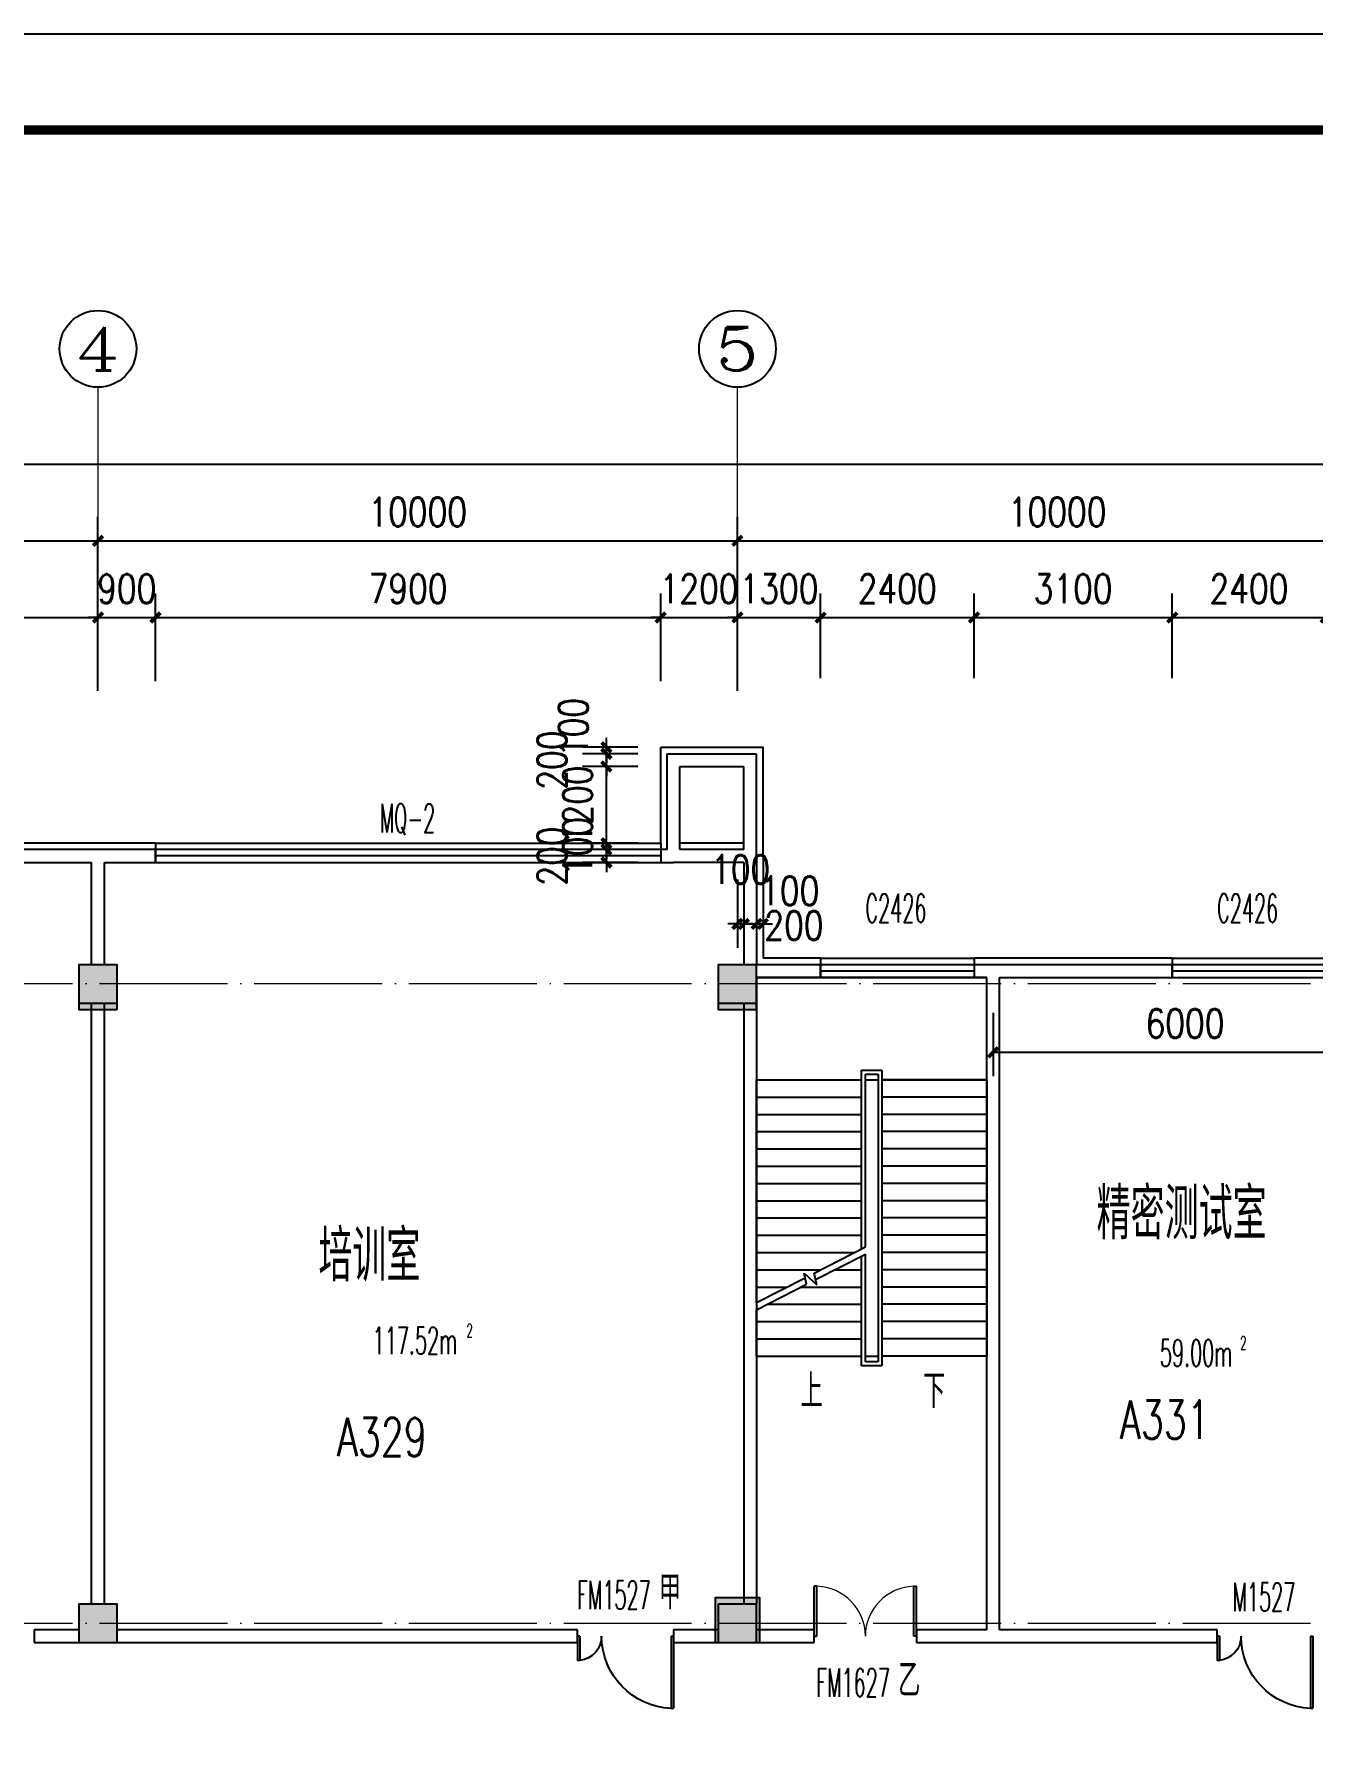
# Model space of a CAD drawing. Extents: x 1417642 to 3570900, y 124798 to 1191112.
# Drawn here: x 1456410 to 1476410, y 479620 to 506248 of the extents above; entities that cross this region are included whole.
import ezdxf
from ezdxf.enums import TextEntityAlignment as Align

# ---------------------------------------------------------------- set-up
doc = ezdxf.new("R2010")
doc.units = 0
doc.header["$LTSCALE"] = 1000
doc.header["$MEASUREMENT"] = 0
doc.linetypes.add('DOTE', pattern=[2.42, 2, -0.2, 0.02, -0.2])
doc.layers.get('0').update_dxf_attribs({"linetype": 'CONTINUOUS'})
doc.layers.get('Defpoints').update_dxf_attribs({"linetype": 'CONTINUOUS'})
for name, color, linetype in [('AXIS', 3, 'CONTINUOUS'), ('AXIS_TEXT', 7, 'CONTINUOUS'), ('colu', 2, 'CONTINUOUS'), ('COLUMN', 9, 'CONTINUOUS'), ('DIM_SYMB', 3, 'CONTINUOUS'), ('DOTE', 1, 'DOTE'), ('PUB_DIM', 3, 'CONTINUOUS'), ('PUB_HATCH', 8, 'CONTINUOUS'), ('PUB_TEXT', 40, 'CONTINUOUS'), ('PUB_TITLE', 4, 'CONTINUOUS'), ('SPACE', 7, 'CONTINUOUS'), ('STAIR', 2, 'CONTINUOUS'), ('SURFACE', 6, 'CONTINUOUS'), ('tiaozheng', 20, 'CONTINUOUS'), ('WALL', 4, 'CONTINUOUS'), ('WINDOW', 2, 'CONTINUOUS'), ('WINDOW_TEXT', 7, 'CONTINUOUS'), ('填充', 252, 'CONTINUOUS'), ('柱填充', 8, 'CONTINUOUS')]:
    doc.layers.add(name, color=color, linetype=linetype)
doc.styles.add('_TCH_AXIS', font='COMPLEX', dxfattribs={"bigfont": 'GBCBIG'})
doc.styles.add('_TCH_DIM', font='ROMANS', dxfattribs={"width": 0.7, "bigfont": 'Z'})
doc.styles.add('_TCH_SPACE', font='ROMANS', dxfattribs={"width": 0.7, "height": 5, "bigfont": 'Z'})
doc.styles.add('_TCH_WINDOW', font='ROMANS.shx', dxfattribs={"width": 0.7, "height": 400, "bigfont": 'Z.shx'})
doc.styles.add('DIM_FONT', font='SIMPLEX.shx', dxfattribs={"width": 0.8})
doc.styles.add('Z', font='ROMANS', dxfattribs={"width": 0.7, "bigfont": 'Z'})
doc.dimstyles.new('DIMN150', dxfattribs={"dimscale": 1.5, "dimtxt": 300, "dimasz": 100, "dimexe": 250, "dimexo": 300, "dimgap": 150, "dimtad": 1, "dimdec": 0, "dimzin": 0, "dimdsep": 46, "dimtxsty": 'DIM_FONT', "dimblk": 'ARCHTICK', "dimcen": 0.09, "dimdle": 1.5, "dimclrt": 7, "dimazin": 2, "dimtfac": 1, "dimtdec": 0, "dimtix": 1, "dimtmove": 2, "dimatfit": 3, "dimldrblk": 'ARCHTICK', "dimfxl": 1, "dimtolj": 1, "dimtzin": 0, "dimarcsym": 0})

# ---------------------------------------------------------------- blocks, each defined once
blk = doc.blocks.new('896')
at = {"layer": '柱填充'}
h = blk.add_hatch(color=256, dxfattribs=at)
h.paths.add_polyline_path([(1580873, 568265), (1580873, 568965), (1580273, 568965), (1580273, 568265)])
h.paths.add_polyline_path([(1572873, 568265), (1572873, 568965), (1572273, 568965), (1572273, 568265)])
h.paths.add_polyline_path([(1564873, 568265), (1564873, 568965), (1564273, 568965), (1564273, 568265)])
h.paths.add_polyline_path([(1556873, 568265), (1556873, 568965), (1556273, 568965), (1556273, 568265)])
h.paths.add_polyline_path([(1546873, 568265), (1546873, 568965), (1546273, 568965), (1546273, 568265)])
h.paths.add_polyline_path([(1536873, 568265), (1536873, 568965), (1536273, 568965), (1536273, 568265)])
h.paths.add_polyline_path([(1533273, 568265), (1533273, 568965), (1532673, 568965), (1532673, 568265)])
h.paths.add_polyline_path([(1523273, 568365), (1523273, 568965), (1522673, 568965), (1522673, 568365)])
h.paths.add_polyline_path([(1590123, 558965), (1589423, 558965), (1589423, 558365), (1590123, 558365)])
h.paths.add_polyline_path([(1580923, 558365), (1580923, 559065), (1580223, 559065), (1580223, 558365)])
h.paths.add_polyline_path([(1572923, 558365), (1572923, 559065), (1572223, 559065), (1572223, 558365)])
h.paths.add_polyline_path([(1564923, 558365), (1564923, 559065), (1564223, 559065), (1564223, 558365)])
h.paths.add_polyline_path([(1556923, 558365), (1556923, 559065), (1556223, 559065), (1556223, 558365)])
h.paths.add_polyline_path([(1546923, 558365), (1546923, 559065), (1546223, 559065), (1546223, 558365)])
h.paths.add_polyline_path([(1536873, 558365), (1536873, 558965), (1536273, 558965), (1536273, 558365)])
h.paths.add_polyline_path([(1533273, 558365), (1533273, 558965), (1532673, 558965), (1532673, 558365)])
h.paths.add_polyline_path([(1523372, 558965), (1522672, 558965), (1522672, 558365), (1523372, 558365)])
h.paths.add_polyline_path([(1590123, 554765), (1590123, 555365), (1589523, 555365), (1589523, 554765)])
h.paths.add_polyline_path([(1580873, 554765), (1580873, 555365), (1580273, 555365), (1580273, 554765)])
h.paths.add_polyline_path([(1572873, 554765), (1572873, 555365), (1572273, 555365), (1572273, 554765)])
h.paths.add_polyline_path([(1564873, 554765), (1564873, 555365), (1564273, 555365), (1564273, 554765)])
h.paths.add_polyline_path([(1556873, 554765), (1556873, 555365), (1556273, 555365), (1556273, 554765)])
h.paths.add_polyline_path([(1546873, 554765), (1546873, 555365), (1546273, 555365), (1546273, 554765)])
h.paths.add_polyline_path([(1536873, 554765), (1536873, 555365), (1536273, 555365), (1536273, 554765)])
h.paths.add_polyline_path([(1533273, 554765), (1533273, 555365), (1532673, 555365), (1532673, 554765)])
h.paths.add_polyline_path([(1523372, 555365), (1522672, 555365), (1522672, 554765), (1523372, 554765)])
h.paths.add_polyline_path([(1590123, 546765), (1590123, 547365), (1589523, 547365), (1589523, 546765)])
h.paths.add_polyline_path([(1580873, 546765), (1580873, 547365), (1580273, 547365), (1580273, 546765)])
h.paths.add_polyline_path([(1572873, 546765), (1572873, 547365), (1572273, 547365), (1572273, 546765)])
h.paths.add_polyline_path([(1564873, 546765), (1564873, 547365), (1564273, 547365), (1564273, 546765)])
h.paths.add_polyline_path([(1556873, 546765), (1556873, 547365), (1556273, 547365), (1556273, 546765)])
h.paths.add_polyline_path([(1546873, 546715), (1546873, 547415), (1546173, 547415), (1546173, 546715)])
h.paths.add_polyline_path([(1536973, 546715), (1536973, 547415), (1536273, 547415), (1536273, 546715)])
h.paths.add_polyline_path([(1533273, 546715), (1533273, 547415), (1532573, 547415), (1532573, 546715)])
h.paths.add_polyline_path([(1523372, 547365), (1522672, 547365), (1522672, 546765), (1523372, 546765)])
h.paths.add_polyline_path([(1546873, 539365), (1546173, 539365), (1546173, 538765), (1546873, 538765)])
h.paths.add_polyline_path([(1536973, 538715), (1536973, 539415), (1536273, 539415), (1536273, 538715)])
h.paths.add_polyline_path([(1533273, 538715), (1533273, 539415), (1532573, 539415), (1532573, 538715)])
h.paths.add_polyline_path([(1523372, 539365), (1522672, 539365), (1522672, 538765), (1523372, 538765)])
h.paths.add_polyline_path([(1546873, 531365), (1546173, 531365), (1546173, 530765), (1546873, 530765)])
h.paths.add_polyline_path([(1536973, 530715), (1536973, 531415), (1536273, 531415), (1536273, 530715)])
h.paths.add_polyline_path([(1533273, 530715), (1533273, 531415), (1532573, 531415), (1532573, 530715)])
h.paths.add_polyline_path([(1523372, 531365), (1522672, 531365), (1522672, 530765), (1523372, 530765)])
h.paths.add_polyline_path([(1546873, 523365), (1546173, 523365), (1546173, 522765), (1546873, 522765)])
h.paths.add_polyline_path([(1536973, 522715), (1536973, 523415), (1536273, 523415), (1536273, 522715)])
h.paths.add_polyline_path([(1533273, 522715), (1533273, 523415), (1532573, 523415), (1532573, 522715)])
h.paths.add_polyline_path([(1523372, 523365), (1522672, 523365), (1522672, 522765), (1523372, 522765)])
h.paths.add_polyline_path([(1546873, 515365), (1546173, 515365), (1546173, 514765), (1546873, 514765)])
h.paths.add_polyline_path([(1536973, 514715), (1536973, 515415), (1536273, 515415), (1536273, 514715)])
h.paths.add_polyline_path([(1533273, 514715), (1533273, 515415), (1532573, 515415), (1532573, 514715)])
h.paths.add_polyline_path([(1523372, 515365), (1522672, 515365), (1522672, 514765), (1523372, 514765)])
h.paths.add_polyline_path([(1546873, 507365), (1546173, 507365), (1546173, 506765), (1546873, 506765)])
h.paths.add_polyline_path([(1536973, 506715), (1536973, 507415), (1536273, 507415), (1536273, 506715)])
h.paths.add_polyline_path([(1533273, 506715), (1533273, 507415), (1532573, 507415), (1532573, 506715)])
h.paths.add_polyline_path([(1523372, 507365), (1522672, 507365), (1522672, 506765), (1523372, 506765)])
h.paths.add_polyline_path([(1546873, 499365), (1546173, 499365), (1546173, 498765), (1546873, 498765)])
h.paths.add_polyline_path([(1536973, 498715), (1536973, 499415), (1536273, 499415), (1536273, 498715)])
h.paths.add_polyline_path([(1533273, 498715), (1533273, 499415), (1532573, 499415), (1532573, 498715)])
h.paths.add_polyline_path([(1523372, 499365), (1522672, 499365), (1522672, 498765), (1523372, 498765)])
h.paths.add_polyline_path([(1546873, 490765), (1546873, 491365), (1546273, 491365), (1546273, 490765)])
h.paths.add_polyline_path([(1536873, 490765), (1536873, 491365), (1536273, 491365), (1536273, 490765)])
h.paths.add_polyline_path([(1533273, 490765), (1533273, 491365), (1532673, 491365), (1532673, 490765)])
h.paths.add_polyline_path([(1523273, 490765), (1523273, 491365), (1522673, 491365), (1522673, 490765)])
at = {"layer": 'colu'}
for points in [[(1536873, 568265), (1536873, 568965), (1536273, 568965), (1536273, 568265)], [(1546873, 568265), (1546873, 568965), (1546273, 568965), (1546273, 568265)], [(1536873, 558365), (1536873, 558965), (1536273, 558965), (1536273, 558365)], [(1546923, 558365), (1546923, 559065), (1546223, 559065), (1546223, 558365)]]:
    blk.add_lwpolyline(points, close=True, dxfattribs=at)
blk = doc.blocks.new('_ArchTick')
at = {"color": 0, "linetype": 'ByBlock', "const_width": 0.4}
blk.add_lwpolyline([(-0.5, -0.5), (0.5, 0.5)], dxfattribs=at)
blk = doc.blocks.new('*D1727')
at = {"layer": 'Defpoints', "color": 0}
for p in [(1467410, 493478), (1467510, 493478), (1467510, 492333)]:
    blk.add_point(p, dxfattribs=at)
at = {"layer": 'PUB_DIM', "color": 0, "lineweight": -2}
for p, q in [((1467410, 493028), (1467410, 491958)), ((1467510, 493028), (1467510, 491958)), ((1467410, 492333), (1467260, 492333)), ((1467410, 492333), (1467510, 492333)), ((1467510, 492333), (1467660, 492333))]:
    blk.add_line(p, q, dxfattribs=at)
at = {"layer": 'PUB_DIM', "color": 0, "lineweight": -2, "xscale": 150, "yscale": 150, "zscale": 150}
blk.add_blockref('_ArchTick', (1467410, 492333), dxfattribs=at)
at = {"layer": 'PUB_DIM', "color": 0, "lineweight": -2, "xscale": 150, "yscale": 150, "zscale": 150, "rotation": 180}
blk.add_blockref('_ArchTick', (1467510, 492333), dxfattribs=at)
at = {"layer": 'PUB_DIM', "color": 7, "insert": (1467460, 493184), "char_height": 450, "attachment_point": 5, "style": 'DIM_FONT'}
blk.add_mtext('\\A1;100', dxfattribs=at)
blk = doc.blocks.new('*D1728')
at = {"layer": 'Defpoints', "color": 0}
for p in [(1467510, 493478), (1467710, 493478), (1467710, 492333)]:
    blk.add_point(p, dxfattribs=at)
at = {"layer": 'PUB_DIM', "color": 0, "lineweight": -2}
for p, q in [((1467510, 493028), (1467510, 491958)), ((1467710, 493028), (1467710, 491958)), ((1467510, 492333), (1467360, 492333)), ((1467510, 492333), (1467710, 492333)), ((1467710, 492333), (1467860, 492333))]:
    blk.add_line(p, q, dxfattribs=at)
at = {"layer": 'PUB_DIM', "color": 0, "lineweight": -2, "xscale": 150, "yscale": 150, "zscale": 150}
blk.add_blockref('_ArchTick', (1467510, 492333), dxfattribs=at)
at = {"layer": 'PUB_DIM', "color": 0, "lineweight": -2, "xscale": 150, "yscale": 150, "zscale": 150, "rotation": 180}
blk.add_blockref('_ArchTick', (1467710, 492333), dxfattribs=at)
at = {"layer": 'PUB_DIM', "color": 7, "insert": (1468294, 492309), "char_height": 450, "attachment_point": 5, "style": 'DIM_FONT'}
blk.add_mtext('\\A1;200', dxfattribs=at)
blk = doc.blocks.new('*D1729')
at = {"layer": 'Defpoints', "color": 0}
for p in [(1467710, 493478), (1467810, 493478), (1467810, 492333)]:
    blk.add_point(p, dxfattribs=at)
at = {"layer": 'PUB_DIM', "color": 0, "lineweight": -2}
for p, q in [((1467710, 493028), (1467710, 491958)), ((1467810, 493028), (1467810, 491958)), ((1467710, 492333), (1467560, 492333)), ((1467710, 492333), (1467810, 492333)), ((1467810, 492333), (1467960, 492333))]:
    blk.add_line(p, q, dxfattribs=at)
at = {"layer": 'PUB_DIM', "color": 0, "lineweight": -2, "xscale": 150, "yscale": 150, "zscale": 150}
blk.add_blockref('_ArchTick', (1467710, 492333), dxfattribs=at)
at = {"layer": 'PUB_DIM', "color": 0, "lineweight": -2, "xscale": 150, "yscale": 150, "zscale": 150, "rotation": 180}
blk.add_blockref('_ArchTick', (1467810, 492333), dxfattribs=at)
at = {"layer": 'PUB_DIM', "color": 7, "insert": (1468228, 492850), "char_height": 450, "attachment_point": 5, "style": 'DIM_FONT'}
blk.add_mtext('\\A1;100', dxfattribs=at)
blk = doc.blocks.new('*D1730')
at = {"layer": 'Defpoints', "color": 0}
for p in [(1465361, 493495), (1466305, 493495), (1466305, 493295)]:
    blk.add_point(p, dxfattribs=at)
at = {"layer": 'PUB_DIM', "color": 0, "lineweight": -2}
for p, q in [((1465855, 493495), (1464986, 493495)), ((1465361, 493495), (1465361, 493645)), ((1465361, 493295), (1465361, 493495)), ((1465855, 493295), (1464986, 493295)), ((1465361, 493295), (1465361, 493145))]:
    blk.add_line(p, q, dxfattribs=at)
at = {"layer": 'PUB_DIM', "color": 0, "lineweight": -2, "xscale": 150, "yscale": 150, "zscale": 150}
for p, rotation in [((1465361, 493495), 270), ((1465361, 493295), 90)]:
    blk.add_blockref('_ArchTick', p, dxfattribs=dict(at, rotation=rotation))
at = {"layer": 'PUB_DIM', "color": 7, "insert": (1464510, 493395), "char_height": 450, "attachment_point": 5, "rotation": 90, "style": 'DIM_FONT'}
blk.add_mtext('\\A1;200', dxfattribs=at)
blk = doc.blocks.new('*D1731')
at = {"layer": 'Defpoints', "color": 0}
for p in [(1465361, 493595), (1466305, 493595), (1466305, 493495)]:
    blk.add_point(p, dxfattribs=at)
at = {"layer": 'PUB_DIM', "color": 0, "lineweight": -2}
for p, q in [((1465361, 493595), (1465361, 493745)), ((1465855, 493595), (1464986, 493595)), ((1465855, 493495), (1464986, 493495)), ((1465361, 493495), (1465361, 493595)), ((1465361, 493495), (1465361, 493345))]:
    blk.add_line(p, q, dxfattribs=at)
at = {"layer": 'PUB_DIM', "color": 0, "lineweight": -2, "xscale": 150, "yscale": 150, "zscale": 150}
for p, rotation in [((1465361, 493595), 270), ((1465361, 493495), 90)]:
    blk.add_blockref('_ArchTick', p, dxfattribs=dict(at, rotation=rotation))
at = {"layer": 'PUB_DIM', "color": 7, "insert": (1464911, 493545), "char_height": 450, "attachment_point": 5, "rotation": 90, "style": 'DIM_FONT'}
blk.add_mtext('\\A1;100', dxfattribs=at)
blk = doc.blocks.new('*D1732')
at = {"layer": 'Defpoints', "color": 0}
for p in [(1465361, 494795), (1466305, 494795), (1466305, 493595)]:
    blk.add_point(p, dxfattribs=at)
at = {"layer": 'PUB_DIM', "color": 0, "lineweight": -2}
for p, q in [((1465855, 494795), (1464986, 494795)), ((1465361, 494795), (1465361, 494945)), ((1465361, 493595), (1465361, 494795)), ((1465855, 493595), (1464986, 493595)), ((1465361, 493595), (1465361, 493445))]:
    blk.add_line(p, q, dxfattribs=at)
at = {"layer": 'PUB_DIM', "color": 0, "lineweight": -2, "xscale": 150, "yscale": 150, "zscale": 150}
for p, rotation in [((1465361, 494795), 270), ((1465361, 493595), 90)]:
    blk.add_blockref('_ArchTick', p, dxfattribs=dict(at, rotation=rotation))
at = {"layer": 'PUB_DIM', "color": 7, "insert": (1464911, 494195), "char_height": 450, "attachment_point": 5, "rotation": 90, "style": 'DIM_FONT'}
blk.add_mtext('\\A1;1200', dxfattribs=at)
blk = doc.blocks.new('*D1733')
at = {"layer": 'Defpoints', "color": 0}
for p in [(1465361, 494995), (1466305, 494995), (1466305, 494795)]:
    blk.add_point(p, dxfattribs=at)
at = {"layer": 'PUB_DIM', "color": 0, "lineweight": -2}
for p, q in [((1465361, 494995), (1465361, 495145)), ((1465855, 494995), (1464986, 494995)), ((1465855, 494795), (1464986, 494795)), ((1465361, 494795), (1465361, 494995)), ((1465361, 494795), (1465361, 494645))]:
    blk.add_line(p, q, dxfattribs=at)
at = {"layer": 'PUB_DIM', "color": 0, "lineweight": -2, "xscale": 150, "yscale": 150, "zscale": 150}
for p, rotation in [((1465361, 494995), 270), ((1465361, 494795), 90)]:
    blk.add_blockref('_ArchTick', p, dxfattribs=dict(at, rotation=rotation))
at = {"layer": 'PUB_DIM', "color": 7, "insert": (1464510, 494895), "char_height": 450, "attachment_point": 5, "rotation": 90, "style": 'DIM_FONT'}
blk.add_mtext('\\A1;200', dxfattribs=at)
blk = doc.blocks.new('*D1734')
at = {"layer": 'Defpoints', "color": 0}
for p in [(1465361, 495095), (1466305, 495095), (1466305, 494995)]:
    blk.add_point(p, dxfattribs=at)
at = {"layer": 'PUB_DIM', "color": 0, "lineweight": -2}
for p, q in [((1465855, 495095), (1464986, 495095)), ((1465361, 495095), (1465361, 495245)), ((1465361, 494995), (1465361, 495095)), ((1465855, 494995), (1464986, 494995)), ((1465361, 494995), (1465361, 494845))]:
    blk.add_line(p, q, dxfattribs=at)
at = {"layer": 'PUB_DIM', "color": 0, "lineweight": -2, "xscale": 150, "yscale": 150, "zscale": 150}
for p, rotation in [((1465361, 495095), 270), ((1465361, 494995), 90)]:
    blk.add_blockref('_ArchTick', p, dxfattribs=dict(at, rotation=rotation))
at = {"layer": 'PUB_DIM', "color": 7, "insert": (1464844, 495404), "char_height": 450, "attachment_point": 5, "rotation": 90, "style": 'DIM_FONT'}
blk.add_mtext('\\A1;100', dxfattribs=at)
blk = doc.blocks.new('*D2059')
at = {"layer": 'AXIS', "color": 0, "lineweight": -2}
for p, q in [((1443810, 496961), (1443810, 499900)), ((1588610, 496961), (1588610, 499900)), ((1443808, 499525), (1588613, 499525))]:
    blk.add_line(p, q, dxfattribs=at)
at = {"layer": 'Defpoints', "color": 0}
for p in [(1588610, 499525), (1443810, 496511), (1588610, 496511)]:
    blk.add_point(p, dxfattribs=at)
at = {"layer": 'AXIS', "color": 0, "lineweight": -2, "xscale": 150, "yscale": 150, "zscale": 150, "rotation": 180}
blk.add_blockref('_ArchTick', (1443810, 499525), dxfattribs=at)
at = {"layer": 'AXIS', "color": 0, "lineweight": -2, "xscale": 150, "yscale": 150, "zscale": 150}
blk.add_blockref('_ArchTick', (1588610, 499525), dxfattribs=at)
at = {"layer": 'AXIS', "color": 7, "insert": (1516210, 499975), "char_height": 450, "attachment_point": 5, "style": 'DIM_FONT'}
blk.add_mtext('\\A1;144800', dxfattribs=at)
blk = doc.blocks.new('*D2061')
at = {"layer": 'AXIS', "color": 0, "lineweight": -2}
for p, q in [((1453810, 495977), (1453810, 498700)), ((1457410, 495977), (1457410, 498700)), ((1453808, 498325), (1457413, 498325))]:
    blk.add_line(p, q, dxfattribs=at)
at = {"layer": 'Defpoints', "color": 0}
for p in [(1457410, 498325), (1453810, 495527), (1457410, 495527)]:
    blk.add_point(p, dxfattribs=at)
at = {"layer": 'AXIS', "color": 0, "lineweight": -2, "xscale": 150, "yscale": 150, "zscale": 150, "rotation": 180}
blk.add_blockref('_ArchTick', (1453810, 498325), dxfattribs=at)
at = {"layer": 'AXIS', "color": 0, "lineweight": -2, "xscale": 150, "yscale": 150, "zscale": 150}
blk.add_blockref('_ArchTick', (1457410, 498325), dxfattribs=at)
at = {"layer": 'AXIS', "color": 7, "insert": (1455610, 498775), "char_height": 450, "attachment_point": 5, "style": 'DIM_FONT'}
blk.add_mtext('\\A1;3600', dxfattribs=at)
blk = doc.blocks.new('*D2062')
at = {"layer": 'AXIS', "color": 0, "lineweight": -2}
for p, q in [((1457410, 495977), (1457410, 498700)), ((1467410, 495977), (1467410, 498700)), ((1457408, 498325), (1467413, 498325))]:
    blk.add_line(p, q, dxfattribs=at)
at = {"layer": 'Defpoints', "color": 0}
for p in [(1467410, 498325), (1457410, 495527), (1467410, 495527)]:
    blk.add_point(p, dxfattribs=at)
at = {"layer": 'AXIS', "color": 0, "lineweight": -2, "xscale": 150, "yscale": 150, "zscale": 150, "rotation": 180}
blk.add_blockref('_ArchTick', (1457410, 498325), dxfattribs=at)
at = {"layer": 'AXIS', "color": 0, "lineweight": -2, "xscale": 150, "yscale": 150, "zscale": 150}
blk.add_blockref('_ArchTick', (1467410, 498325), dxfattribs=at)
at = {"layer": 'AXIS', "color": 7, "insert": (1462410, 498775), "char_height": 450, "attachment_point": 5, "style": 'DIM_FONT'}
blk.add_mtext('\\A1;10000', dxfattribs=at)
blk = doc.blocks.new('*D2063')
at = {"layer": 'AXIS', "color": 0, "lineweight": -2}
for p, q in [((1467410, 495977), (1467410, 498700)), ((1477410, 495977), (1477410, 498700)), ((1467408, 498325), (1477413, 498325))]:
    blk.add_line(p, q, dxfattribs=at)
at = {"layer": 'Defpoints', "color": 0}
for p in [(1477410, 498325), (1467410, 495527), (1477410, 495527)]:
    blk.add_point(p, dxfattribs=at)
at = {"layer": 'AXIS', "color": 0, "lineweight": -2, "xscale": 150, "yscale": 150, "zscale": 150, "rotation": 180}
blk.add_blockref('_ArchTick', (1467410, 498325), dxfattribs=at)
at = {"layer": 'AXIS', "color": 0, "lineweight": -2, "xscale": 150, "yscale": 150, "zscale": 150}
blk.add_blockref('_ArchTick', (1477410, 498325), dxfattribs=at)
at = {"layer": 'AXIS', "color": 7, "insert": (1472410, 498775), "char_height": 450, "attachment_point": 5, "style": 'DIM_FONT'}
blk.add_mtext('\\A1;10000', dxfattribs=at)
blk = doc.blocks.new('*D2178')
at = {"layer": 'Defpoints', "color": 0}
for p in [(1468710, 497125), (1467410, 495724), (1468710, 495724)]:
    blk.add_point(p, dxfattribs=at)
at = {"layer": 'PUB_DIM', "color": 0, "lineweight": -2}
for p, q in [((1467410, 496174), (1467410, 497500)), ((1468710, 496174), (1468710, 497500)), ((1467410, 497125), (1467260, 497125)), ((1467410, 497125), (1468710, 497125)), ((1468710, 497125), (1468860, 497125))]:
    blk.add_line(p, q, dxfattribs=at)
at = {"layer": 'PUB_DIM', "color": 0, "lineweight": -2, "xscale": 150, "yscale": 150, "zscale": 150}
blk.add_blockref('_ArchTick', (1467410, 497125), dxfattribs=at)
at = {"layer": 'PUB_DIM', "color": 0, "lineweight": -2, "xscale": 150, "yscale": 150, "zscale": 150, "rotation": 180}
blk.add_blockref('_ArchTick', (1468710, 497125), dxfattribs=at)
at = {"layer": 'PUB_DIM', "color": 7, "insert": (1468060, 497575), "char_height": 450, "attachment_point": 5, "style": 'DIM_FONT'}
blk.add_mtext('\\A1;1300', dxfattribs=at)
blk = doc.blocks.new('*D2179')
at = {"layer": 'Defpoints', "color": 0}
for p in [(1471110, 497125), (1468710, 495724), (1471110, 495724)]:
    blk.add_point(p, dxfattribs=at)
at = {"layer": 'PUB_DIM', "color": 0, "lineweight": -2}
for p, q in [((1468710, 496174), (1468710, 497500)), ((1471110, 496174), (1471110, 497500)), ((1468708, 497125), (1471113, 497125))]:
    blk.add_line(p, q, dxfattribs=at)
at = {"layer": 'PUB_DIM', "color": 0, "lineweight": -2, "xscale": 150, "yscale": 150, "zscale": 150, "rotation": 180}
blk.add_blockref('_ArchTick', (1468710, 497125), dxfattribs=at)
at = {"layer": 'PUB_DIM', "color": 0, "lineweight": -2, "xscale": 150, "yscale": 150, "zscale": 150}
blk.add_blockref('_ArchTick', (1471110, 497125), dxfattribs=at)
at = {"layer": 'PUB_DIM', "color": 7, "insert": (1469910, 497575), "char_height": 450, "attachment_point": 5, "style": 'DIM_FONT'}
blk.add_mtext('\\A1;2400', dxfattribs=at)
blk = doc.blocks.new('*D2180')
at = {"layer": 'Defpoints', "color": 0}
for p in [(1474210, 497125), (1471110, 495724), (1474210, 495724)]:
    blk.add_point(p, dxfattribs=at)
at = {"layer": 'PUB_DIM', "color": 0, "lineweight": -2}
for p, q in [((1471110, 496174), (1471110, 497500)), ((1474210, 496174), (1474210, 497500)), ((1471108, 497125), (1474213, 497125))]:
    blk.add_line(p, q, dxfattribs=at)
at = {"layer": 'PUB_DIM', "color": 0, "lineweight": -2, "xscale": 150, "yscale": 150, "zscale": 150, "rotation": 180}
blk.add_blockref('_ArchTick', (1471110, 497125), dxfattribs=at)
at = {"layer": 'PUB_DIM', "color": 0, "lineweight": -2, "xscale": 150, "yscale": 150, "zscale": 150}
blk.add_blockref('_ArchTick', (1474210, 497125), dxfattribs=at)
at = {"layer": 'PUB_DIM', "color": 7, "insert": (1472660, 497575), "char_height": 450, "attachment_point": 5, "style": 'DIM_FONT'}
blk.add_mtext('\\A1;3100', dxfattribs=at)
blk = doc.blocks.new('*D2181')
at = {"layer": 'Defpoints', "color": 0}
for p in [(1476610, 497125), (1474210, 495724), (1476610, 495724)]:
    blk.add_point(p, dxfattribs=at)
at = {"layer": 'PUB_DIM', "color": 0, "lineweight": -2}
for p, q in [((1474210, 496174), (1474210, 497500)), ((1476610, 496174), (1476610, 497500)), ((1474208, 497125), (1476613, 497125))]:
    blk.add_line(p, q, dxfattribs=at)
at = {"layer": 'PUB_DIM', "color": 0, "lineweight": -2, "xscale": 150, "yscale": 150, "zscale": 150, "rotation": 180}
blk.add_blockref('_ArchTick', (1474210, 497125), dxfattribs=at)
at = {"layer": 'PUB_DIM', "color": 0, "lineweight": -2, "xscale": 150, "yscale": 150, "zscale": 150}
blk.add_blockref('_ArchTick', (1476610, 497125), dxfattribs=at)
at = {"layer": 'PUB_DIM', "color": 7, "insert": (1475410, 497575), "char_height": 450, "attachment_point": 5, "style": 'DIM_FONT'}
blk.add_mtext('\\A1;2400', dxfattribs=at)
blk = doc.blocks.new('*D2248')
at = {"layer": 'Defpoints', "color": 0}
for p in [(1467410, 497125), (1466210, 495679), (1467410, 495679)]:
    blk.add_point(p, dxfattribs=at)
at = {"layer": 'PUB_DIM', "color": 0, "lineweight": -2}
for p, q in [((1466210, 496129), (1466210, 497500)), ((1467410, 496129), (1467410, 497500)), ((1466210, 497125), (1466060, 497125)), ((1466210, 497125), (1467410, 497125)), ((1467410, 497125), (1467560, 497125))]:
    blk.add_line(p, q, dxfattribs=at)
at = {"layer": 'PUB_DIM', "color": 0, "lineweight": -2, "xscale": 150, "yscale": 150, "zscale": 150}
blk.add_blockref('_ArchTick', (1466210, 497125), dxfattribs=at)
at = {"layer": 'PUB_DIM', "color": 0, "lineweight": -2, "xscale": 150, "yscale": 150, "zscale": 150, "rotation": 180}
blk.add_blockref('_ArchTick', (1467410, 497125), dxfattribs=at)
at = {"layer": 'PUB_DIM', "color": 7, "insert": (1466810, 497575), "char_height": 450, "attachment_point": 5, "style": 'DIM_FONT'}
blk.add_mtext('\\A1;1200', dxfattribs=at)
blk = doc.blocks.new('*D2249')
at = {"layer": 'Defpoints', "color": 0}
for p in [(1466210, 497125), (1458310, 495679), (1466210, 495679)]:
    blk.add_point(p, dxfattribs=at)
at = {"layer": 'PUB_DIM', "color": 0, "lineweight": -2}
for p, q in [((1458310, 496129), (1458310, 497500)), ((1466210, 496129), (1466210, 497500)), ((1458308, 497125), (1466213, 497125))]:
    blk.add_line(p, q, dxfattribs=at)
at = {"layer": 'PUB_DIM', "color": 0, "lineweight": -2, "xscale": 150, "yscale": 150, "zscale": 150, "rotation": 180}
blk.add_blockref('_ArchTick', (1458310, 497125), dxfattribs=at)
at = {"layer": 'PUB_DIM', "color": 0, "lineweight": -2, "xscale": 150, "yscale": 150, "zscale": 150}
blk.add_blockref('_ArchTick', (1466210, 497125), dxfattribs=at)
at = {"layer": 'PUB_DIM', "color": 7, "insert": (1462260, 497575), "char_height": 450, "attachment_point": 5, "style": 'DIM_FONT'}
blk.add_mtext('\\A1;7900', dxfattribs=at)
blk = doc.blocks.new('*D2250')
at = {"layer": 'Defpoints', "color": 0}
for p in [(1458310, 497125), (1457410, 495679), (1458310, 495679)]:
    blk.add_point(p, dxfattribs=at)
at = {"layer": 'PUB_DIM', "color": 0, "lineweight": -2}
for p, q in [((1457410, 496129), (1457410, 497500)), ((1458310, 496129), (1458310, 497500)), ((1457410, 497125), (1457260, 497125)), ((1457410, 497125), (1458310, 497125)), ((1458310, 497125), (1458460, 497125))]:
    blk.add_line(p, q, dxfattribs=at)
at = {"layer": 'PUB_DIM', "color": 0, "lineweight": -2, "xscale": 150, "yscale": 150, "zscale": 150}
blk.add_blockref('_ArchTick', (1457410, 497125), dxfattribs=at)
at = {"layer": 'PUB_DIM', "color": 0, "lineweight": -2, "xscale": 150, "yscale": 150, "zscale": 150, "rotation": 180}
blk.add_blockref('_ArchTick', (1458310, 497125), dxfattribs=at)
at = {"layer": 'PUB_DIM', "color": 7, "insert": (1457860, 497575), "char_height": 450, "attachment_point": 5, "style": 'DIM_FONT'}
blk.add_mtext('\\A1;900', dxfattribs=at)
blk = doc.blocks.new('*D2251')
at = {"layer": 'Defpoints', "color": 0}
for p in [(1457410, 497125), (1453810, 495679), (1457410, 495679)]:
    blk.add_point(p, dxfattribs=at)
at = {"layer": 'PUB_DIM', "color": 0, "lineweight": -2}
for p, q in [((1453810, 496129), (1453810, 497500)), ((1457410, 496129), (1457410, 497500)), ((1453808, 497125), (1457413, 497125))]:
    blk.add_line(p, q, dxfattribs=at)
at = {"layer": 'PUB_DIM', "color": 0, "lineweight": -2, "xscale": 150, "yscale": 150, "zscale": 150, "rotation": 180}
blk.add_blockref('_ArchTick', (1453810, 497125), dxfattribs=at)
at = {"layer": 'PUB_DIM', "color": 0, "lineweight": -2, "xscale": 150, "yscale": 150, "zscale": 150}
blk.add_blockref('_ArchTick', (1457410, 497125), dxfattribs=at)
at = {"layer": 'PUB_DIM', "color": 7, "insert": (1455610, 497575), "char_height": 450, "attachment_point": 5, "style": 'DIM_FONT'}
blk.add_mtext('\\A1;3600', dxfattribs=at)
blk = doc.blocks.new('*D2301')
at = {"layer": 'Defpoints', "color": 0}
for p in [(1471410, 491395), (1477410, 491395), (1477410, 490326)]:
    blk.add_point(p, dxfattribs=at)
at = {"layer": 'PUB_DIM', "color": 0, "lineweight": -2}
for p, q in [((1471410, 490945), (1471410, 489951)), ((1477410, 490945), (1477410, 489951)), ((1471408, 490326), (1477413, 490326))]:
    blk.add_line(p, q, dxfattribs=at)
at = {"layer": 'PUB_DIM', "color": 0, "lineweight": -2, "xscale": 150, "yscale": 150, "zscale": 150, "rotation": 180}
blk.add_blockref('_ArchTick', (1471410, 490326), dxfattribs=at)
at = {"layer": 'PUB_DIM', "color": 0, "lineweight": -2, "xscale": 150, "yscale": 150, "zscale": 150}
blk.add_blockref('_ArchTick', (1477410, 490326), dxfattribs=at)
at = {"layer": 'PUB_DIM', "color": 7, "insert": (1474410, 490776), "char_height": 450, "attachment_point": 5, "style": 'DIM_FONT'}
blk.add_mtext('\\A1;6000', dxfattribs=at)
blk = doc.blocks.new('_FZH')
blk.add_lwpolyline([(-0.5, -0.5), (0.5, -0.5), (0.5, 0.5), (-0.5, 0.5)], close=True)
at = {"layer": 'PUB_HATCH'}
blk.add_solid([(-0.5, -0.5), (0.5, -0.5), (-0.5, 0.5), (0.5, 0.5)], dxfattribs=at)
blk = doc.blocks.new('$TCHSYS$WIN2D')
for p, q in [((-0.5, 0.5), (0.5, 0.5)), ((-0.5, 0.5), (-0.5, -0.5)), ((0.5, 0.5), (0.5, -0.5)), ((0.5, 0.1667), (-0.5, 0.1667)), ((0.5, -0.1667), (-0.5, -0.1667)), ((-0.5, -0.5), (0.5, -0.5))]:
    blk.add_line(p, q)
blk = doc.blocks.new('$DorLib2D$00000002')
for p, q in [((-0.5, 0), (-0.5, 0.4875)), ((-0.475, 0.4875), (-0.5, 0.4875)), ((-0.475, 0), (-0.475, 0.4875)), ((0.475, 0), (0.475, 0.4875)), ((0.475, 0.4875), (0.5, 0.4875)), ((0.5, 0), (0.5, 0.4875)), ((-0.5, 0), (-0.475, 0)), ((0.5, 0), (0.475, 0))]:
    blk.add_line(p, q)
at = {"lineweight": 13}
for centre, start, end in [((-0.4875, 0), 0, 88.53072), ((0.4875, 0), 91.46928, 180)]:
    blk.add_arc(centre, 0.4875, start, end, dxfattribs=at)
blk = doc.blocks.new('$DorLib2D$00000225')
at = {"color": 0}
for p, q in [((0.475, -0.001), (0.475, 0.752)), ((0.475, 0.752), (0.5, 0.752)), ((0.5, -0.001), (0.5, 0.752)), ((-0.5, 0), (-0.5, 0.252)), ((-0.475, 0.252), (-0.5, 0.252)), ((-0.475, 0), (-0.475, 0.252)), ((-0.475, 0), (-0.5, 0)), ((0.475, -0.001), (0.5, -0.001))]:
    blk.add_line(p, q, dxfattribs=at)
for centre, radius, start, end in [((0.505, -0.002), 0.755, 92.2493, 179.7238), ((-0.501, 0.003), 0.251, 359.7899, 84.0974)]:
    blk.add_arc(centre, radius, start, end, dxfattribs=at)

msp = doc.modelspace()

# ---------------------------------------------------------------- linework, layer by layer
at = {"layer": 'AXIS', "lineweight": 0}
for p, q in [((1457410.3, 498108.7), (1457410.3, 500725.2)), ((1467410.3, 498108.7), (1467410.3, 500725.2))]:
    msp.add_line(p, q, dxfattribs=at)
at = {"layer": 'AXIS'}
for centre in [(1457410.3, 501325.2), (1467410.3, 501325.2)]:
    msp.add_circle(centre, 600, dxfattribs=at)
at = {"layer": 'DIM_SYMB'}
for points in [[(1470460.3, 485440.5, 0, 0, 0), (1470460.3, 490695.5, 0, 0, 0), (1468560.3, 490695.5, 0, 0, 0), (1468560.3, 487375.5, 120, 0, 0), (1468560.3, 486925.5, 0, 0, 0)], [(1468560.3, 485440.5, 0, 0, 0), (1468560.3, 486205.5, 120, 0, 0), (1468560.3, 486655.5, 0, 0, 0)]]:
    msp.add_lwpolyline(points, format="xyseb", dxfattribs=at)
at = {"layer": 'DOTE', "lineweight": 0}
for points in [[(1597373.8, 491395.5), (1432083.9, 491395.5)], [(1597373.8, 481395.5), (1432083.9, 481395.5)]]:
    msp.add_lwpolyline(points, dxfattribs=at)
at = {"layer": 'PUB_TITLE'}
msp.add_lwpolyline([(1417642.3, 380098.4), (1618342.3, 380098.4), (1618342.3, 506248.4), (1417642.3, 506248.4)], close=True, dxfattribs=at)
at = {"layer": 'PUB_TITLE', "const_width": 150}
msp.add_lwpolyline([(1421392.3, 381598.4), (1616842.3, 381598.4), (1616842.3, 504748.4), (1421392.3, 504748.4)], close=True, dxfattribs=at)
at = {"layer": 'STAIR'}
for p, q in [((1471310.3, 491495.5), (1467710.3, 491495.5)), ((1467710.3, 491495.5), (1467710.3, 489895.5)), ((1471310.3, 489895.5), (1471310.3, 491495.5)), ((1469350.3, 487250.6), (1469350.3, 490045.5)), ((1469350.3, 490045.5), (1469670.3, 490045.5)), ((1469410.3, 487281.3), (1469410.3, 489985.5)), ((1469410.3, 489985.5), (1469610.3, 489985.5)), ((1469610.3, 489985.5), (1469610.3, 485485.5)), ((1469670.3, 490045.5), (1469670.3, 485425.5)), ((1467710.3, 486411.9), (1467710.3, 489895.5)), ((1467710.3, 489895.5), (1469350.3, 489895.5)), ((1467710.3, 489895.5), (1469350.3, 489895.5)), ((1469410.3, 487281.3), (1469410.3, 489895.5)), ((1469410.3, 489895.5), (1469610.3, 489895.5)), ((1469610.3, 489895.5), (1469610.3, 485575.5)), ((1471310.3, 489895.5), (1469670.3, 489895.5)), ((1469670.3, 489895.5), (1471310.3, 489895.5)), ((1471310.3, 489895.5), (1471310.3, 485575.5)), ((1467710.3, 489625.5), (1469350.3, 489625.5)), ((1471310.3, 489625.5), (1469670.3, 489625.5)), ((1467710.3, 489355.5), (1469350.3, 489355.5)), ((1471310.3, 489355.5), (1469670.3, 489355.5)), ((1467710.3, 489085.5), (1469350.3, 489085.5)), ((1471310.3, 489085.5), (1469670.3, 489085.5)), ((1467710.3, 488815.5), (1469350.3, 488815.5)), ((1471310.3, 488815.5), (1469670.3, 488815.5)), ((1467710.3, 488545.5), (1469350.3, 488545.5)), ((1471310.3, 488545.5), (1469670.3, 488545.5)), ((1467710.3, 488275.5), (1469350.3, 488275.5)), ((1471310.3, 488275.5), (1469670.3, 488275.5)), ((1467710.3, 488005.5), (1469350.3, 488005.5)), ((1471310.3, 488005.5), (1469670.3, 488005.5)), ((1467710.3, 487735.5), (1469350.3, 487735.5)), ((1471310.3, 487735.5), (1469670.3, 487735.5)), ((1467710.3, 487465.5), (1469350.3, 487465.5)), ((1471310.3, 487465.5), (1469670.3, 487465.5)), ((1467710.3, 487195.5), (1469242.4, 487195.5)), ((1468611.7, 486872.9), (1469410.3, 487281.3)), ((1468633.3, 486771.7), (1469410.3, 487169)), ((1469350.3, 485425.5), (1469350.3, 487138.3)), ((1469410.3, 485575.5), (1469410.3, 487169)), ((1469410.3, 485485.5), (1469410.3, 487169)), ((1471310.3, 487195.5), (1469670.3, 487195.5)), ((1467710.3, 486925.5), (1468714.4, 486925.5)), ((1467710.3, 486411.9), (1468469.5, 486800.2)), ((1468491.1, 486698.9), (1468453.8, 486873.4)), ((1468453.8, 486873.4), (1468650.8, 486690.3)), ((1468650.8, 486690.3), (1468611.7, 486872.9)), ((1468934.1, 486925.5), (1469350.3, 486925.5)), ((1471310.3, 486925.5), (1469670.3, 486925.5)), ((1467710.3, 486299.6), (1468491.1, 486698.9)), ((1467710.3, 486655.5), (1468186.5, 486655.5)), ((1468406.1, 486655.5), (1469350.3, 486655.5)), ((1471310.3, 486655.5), (1469670.3, 486655.5)), ((1467710.3, 485575.5), (1467710.3, 486299.6)), ((1467878.2, 486385.5), (1469350.3, 486385.5)), ((1471310.3, 486385.5), (1469670.3, 486385.5)), ((1467710.3, 486115.5), (1469350.3, 486115.5)), ((1471310.3, 486115.5), (1469670.3, 486115.5)), ((1467710.3, 485845.5), (1469350.3, 485845.5)), ((1471310.3, 485845.5), (1469670.3, 485845.5)), ((1467710.3, 485575.5), (1469350.3, 485575.5)), ((1469410.3, 485575.5), (1469610.3, 485575.5)), ((1469610.3, 485485.5), (1469410.3, 485485.5)), ((1471310.3, 485575.5), (1469670.3, 485575.5)), ((1469670.3, 485425.5), (1469350.3, 485425.5))]:
    msp.add_line(p, q, dxfattribs=at)
at = {"layer": 'SURFACE'}
for p, q in [((1466210.3, 493595.5), (1466210.3, 495095.5)), ((1466210.3, 495095.5), (1467810.3, 495095.5)), ((1467810.3, 493395.5), (1467810.3, 495095.5)), ((1457410.3, 493595.5), (1450810.3, 493595.5)), ((1458310.3, 493595.5), (1457410.3, 493595.5)), ((1458310.3, 493595.5), (1458310.3, 493495.5)), ((1467510.3, 493595.5), (1466510.3, 493595.5)), ((1467810.3, 493395.5), (1467810.3, 493495.5)), ((1467810.3, 493495.5), (1467810.3, 493495.5)), ((1467810.3, 493395.5), (1467810.3, 491795.5)), ((1468710.3, 491795.5), (1467810.3, 491795.5)), ((1468710.3, 491795.5), (1468710.3, 491695.5)), ((1471110.3, 491795.5), (1471110.3, 491695.5)), ((1471410.3, 491795.5), (1471110.3, 491795.5)), ((1474210.3, 491795.5), (1471410.3, 491795.5)), ((1474210.3, 491795.5), (1474210.3, 491695.5))]:
    msp.add_line(p, q, dxfattribs=at)
at = {"layer": 'WALL'}
for p, q in [((1466310.3, 493495.5), (1466310.3, 494995.5)), ((1466310.3, 494995.5), (1467710.3, 494995.5)), ((1466510.3, 493495.5), (1466510.3, 494795.5)), ((1466510.3, 494795.5), (1467510.3, 494795.5)), ((1467510.3, 493495.5), (1467510.3, 494795.5)), ((1467710.3, 493395.5), (1467710.3, 494995.5)), ((1457410.3, 493495.5), (1450810.3, 493495.5)), ((1458310.3, 493495.5), (1457410.3, 493495.5)), ((1458310.3, 493295.5), (1458310.3, 493495.5)), ((1466310.3, 493495.5), (1466210.3, 493495.5)), ((1466210.3, 493495.5), (1466210.3, 493295.5)), ((1467510.3, 493495.5), (1466510.3, 493495.5)), ((1450810.3, 493295.5), (1457310.3, 493295.5)), ((1457310.3, 491695.5), (1457310.3, 493295.5)), ((1457510.3, 491695.5), (1457510.3, 493295.5)), ((1457510.3, 493295.5), (1458310.3, 493295.5)), ((1466210.3, 493295.5), (1466410.3, 493295.5)), ((1467510.3, 493295.5), (1466410.3, 493295.5)), ((1467510.3, 493295.5), (1467510.3, 491695.5)), ((1467710.3, 493395.5), (1467710.3, 491695.5)), ((1468710.3, 491695.5), (1467710.3, 491695.5)), ((1468710.3, 491495.5), (1468710.3, 491695.5)), ((1471410.3, 491695.5), (1471110.3, 491695.5)), ((1471110.3, 491695.5), (1471110.3, 491495.5)), ((1474210.3, 491695.5), (1471410.3, 491695.5)), ((1474210.3, 491495.5), (1474210.3, 491695.5)), ((1467710.3, 491495.5), (1468710.3, 491495.5)), ((1471110.3, 491495.5), (1471310.3, 491495.5)), ((1471310.3, 481295.5), (1471310.3, 491495.5)), ((1471510.3, 491495.5), (1474210.3, 491495.5)), ((1471510.3, 481295.5), (1471510.3, 491495.5)), ((1457310.3, 481695.5), (1457310.3, 491095.5)), ((1457510.3, 481695.5), (1457510.3, 491095.5)), ((1467510.3, 491095.5), (1467510.3, 481695.5)), ((1467710.3, 491095.5), (1467710.3, 481695.5)), ((1457110.3, 481295.5), (1456410.3, 481295.5)), ((1456410.3, 481295.5), (1456410.3, 481095.5)), ((1464910.3, 481295.5), (1457710.3, 481295.5)), ((1464910.3, 481095.5), (1464910.3, 481295.5)), ((1467110.3, 481295.5), (1466410.3, 481295.5)), ((1466410.3, 481295.5), (1466410.3, 481095.5)), ((1468610.3, 481295.5), (1467710.3, 481295.5)), ((1468610.3, 481095.5), (1468610.3, 481295.5)), ((1471310.3, 481295.5), (1470210.3, 481295.5)), ((1470210.3, 481295.5), (1470210.3, 481095.5)), ((1474910.3, 481295.5), (1471510.3, 481295.5)), ((1474910.3, 481095.5), (1474910.3, 481295.5)), ((1456410.3, 481095.5), (1457110.3, 481095.5)), ((1457710.3, 481095.5), (1464910.3, 481095.5)), ((1466410.3, 481095.5), (1467110.3, 481095.5)), ((1467710.3, 481095.5), (1468610.3, 481095.5)), ((1470210.3, 481095.5), (1471410.3, 481095.5)), ((1471410.3, 481095.5), (1474910.3, 481095.5))]:
    msp.add_line(p, q, dxfattribs=at)

# ---------------------------------------------------------------- block references
at = {"layer": 'COLUMN', "lineweight": 0, "xscale": 600, "yscale": 600, "zscale": 600}
for p in [(1457410.3, 491395.5), (1467410.3, 491395.5), (1457410.3, 481395.5), (1467410.3, 481395.5)]:
    msp.add_blockref('_FZH', p, dxfattribs=at)
at = {"layer": 'STAIR', "lineweight": 0, "xscale": -1500, "yscale": 1500, "zscale": 200, "rotation": 180}
msp.add_blockref('$DorLib2D$00000225', (1465660.3, 481195.5), dxfattribs=at)
at = {"layer": 'tiaozheng'}
msp.add_blockref('896', (-79162.5, -77269.7), dxfattribs=at)
at = {"layer": 'WINDOW', "color": 2}
ref = msp.add_blockref('$TCHSYS$WIN2D', (1462260.3, 493445.5), dxfattribs=dict(at, xscale=-7900, yscale=-300, zscale=-7900, rotation=180))
ref.add_attrib('A', 'MQ-2', (1461814, 493764.3), dxfattribs={"layer": 'WINDOW_TEXT', "color": 2, "height": 446.25, "style": '_TCH_WINDOW', "width": 0.494118})
ref = msp.add_blockref('$TCHSYS$WIN2D', (1469910.3, 491645.5), dxfattribs=dict(at, xscale=-2400, yscale=-300, zscale=-2400, rotation=180))
ref.add_attrib('A', 'C2426', (1469411.5, 492355), dxfattribs={"layer": 'WINDOW_TEXT', "color": 2, "height": 446.25, "style": '_TCH_WINDOW', "width": 0.494118})
ref = msp.add_blockref('$TCHSYS$WIN2D', (1475410.3, 491645.5), dxfattribs=dict(at, xscale=-2400, yscale=-300, zscale=-2400, rotation=180))
ref.add_attrib('A', 'C2426', (1474911.5, 492355), dxfattribs={"layer": 'WINDOW_TEXT', "color": 2, "height": 446.25, "style": '_TCH_WINDOW', "width": 0.494118})
at = {"layer": 'WINDOW', "lineweight": 0}
ref = msp.add_blockref('$DorLib2D$00000225', (1475660.3, 481195.5), dxfattribs=dict(at, xscale=-1500, yscale=1500, zscale=-1500, rotation=180))
ref.add_attrib('A', 'M1527', (1475151, 481584.8), dxfattribs={"layer": 'WINDOW_TEXT', "lineweight": 0, "height": 446.25, "style": '_TCH_WINDOW', "width": 0.494118})
at = {"layer": 'WINDOW', "lineweight": 0, "xscale": -1600, "yscale": -1600, "zscale": -1600, "rotation": 180}
msp.add_blockref('$DorLib2D$00000002', (1469410.3, 481195.5), dxfattribs=at)

# ---------------------------------------------------------------- texts
at = {"layer": 'AXIS_TEXT', "style": '_TCH_AXIS'}
for s, width, p, p2 in [('4', 1.3125, (1457070.9, 500985.8), (1457749.7, 500985.8)), ('5', 1.5, (1467070.9, 500985.8), (1467749.7, 500985.8))]:
    msp.add_text(s, height=678.8, dxfattribs=dict(at, width=width)).set_placement(p, p2, align=Align.FIT)
at = {"layer": 'PUB_TEXT', "style": '_TCH_DIM', "width": 0.7}
for s, p in [('上', (1468396.8, 484765.3)), ('下', (1470311.3, 484765.3))]:
    msp.add_text(s, height=525, dxfattribs=at).set_placement(p)
at = {"layer": 'PUB_TEXT', "color": 1, "lineweight": 60, "style": 'Z', "width": 0.7}
for s, p in [('A331', (1473394.1, 484281.2)), ('A329', (1461149.5, 484009.3))]:
    msp.add_text(s, height=600, dxfattribs=at).set_placement(p)
at = {"layer": 'SPACE', "style": '_TCH_SPACE', "width": 0.525}
for s, height, p in [('117.52m', 420, (1461705.3, 485607.2)), ('2', 210, (1463175.3, 485869.7)), ('59.00m', 420, (1474016.2, 485413.4)), ('2', 210, (1475276.2, 485675.9))]:
    msp.add_text(s, height=height, dxfattribs=at).set_placement(p)
at = {"layer": 'WINDOW_TEXT', "style": '_TCH_WINDOW'}
for s, height, width, p in [('FM1527', 446.25, 0.494118, (1464901.1, 481616.7)), ('甲', 525, 0.7, (1466182.1, 481616.7)), ('FM1627', 446.25, 0.494118, (1468641, 480245.5)), ('乙', 525, 0.7, (1469922, 480245.5))]:
    msp.add_text(s, height=height, dxfattribs=dict(at, width=width)).set_placement(p)
at = {"layer": '填充', "char_height": 800, "width": 8372.358, "attachment_point": 1, "style": '_TCH_WINDOW'}
for s, insert in [('{\\C2;精密测试室}', (1473026.5, 488201.7)), ('{\\C2;培训室}', (1460856.4, 487542.8))]:
    msp.add_mtext(s, dxfattribs=dict(at, insert=insert))

# ---------------------------------------------------------------- dimensions: what is measured, and where the dimension line sits
at = {"layer": 'AXIS'}
for p1, p2, distance, picture, middle in [((1443810.3, 496511.2), (1588610.3, 496511.2), 3013.9, '*D2059', (1516210.3, 499975.2)), ((1453810.3, 495527.3), (1457410.3, 495527.3), 2797.8, '*D2061', (1455610.3, 498775.2)), ((1457410.3, 495527.3), (1467410.3, 495527.3), 2797.8, '*D2062', (1462410.3, 498775.2)), ((1467410.3, 495527.3), (1477410.3, 495527.3), 2797.8, '*D2063', (1472410.3, 498775.2))]:
    dim = msp.add_aligned_dim(p1=p1, p2=p2, distance=distance, dimstyle='DIMN150', dxfattribs=at)
    dim.commit()
    dim.dimension.update_dxf_attribs({"geometry": picture, "text_midpoint": middle})
at = {"layer": 'PUB_DIM'}
for p1, p2, distance, picture, middle in [((1453810.3, 495678.8), (1457410.3, 495678.8), 1446.3, '*D2251', (1455610.3, 497575.2)), ((1457410.3, 495678.8), (1458310.3, 495678.8), 1446.3, '*D2250', (1457860.3, 497575.2)), ((1458310.3, 495678.8), (1466210.3, 495678.8), 1446.3, '*D2249', (1462260.3, 497575.2)), ((1466210.3, 495678.8), (1467410.3, 495678.8), 1446.3, '*D2248', (1466810.3, 497575.2)), ((1467410.3, 495723.7), (1468710.3, 495723.7), 1401.5, '*D2178', (1468060.3, 497575.2)), ((1468710.3, 495723.7), (1471110.3, 495723.7), 1401.5, '*D2179', (1469910.3, 497575.2)), ((1471110.3, 495723.7), (1474210.3, 495723.7), 1401.5, '*D2180', (1472660.3, 497575.2)), ((1474210.3, 495723.7), (1476610.3, 495723.7), 1401.5, '*D2181', (1475410.3, 497575.2)), ((1466304.9, 493595.5), (1466304.9, 494795.5), 943.7, '*D1732', (1464911.2, 494195.5)), ((1466304.9, 493495.5), (1466304.9, 493595.5), 943.7, '*D1731', (1464911.2, 493545.5)), ((1471410.3, 491395.5), (1477410.3, 491395.5), -1069.2, '*D2301', (1474410.3, 490776.2))]:
    dim = msp.add_aligned_dim(p1=p1, p2=p2, distance=distance, dimstyle='DIMN150', dxfattribs=at)
    dim.commit()
    dim.dimension.update_dxf_attribs({"geometry": picture, "text_midpoint": middle})
for base, p1, p2, angle, picture, middle in [((1465361.2, 495095.5), (1466304.9, 494995.5), (1466304.9, 495095.5), 90, '*D1734', (1464843.7, 495404)), ((1465361.2, 494995.5), (1466304.9, 494795.5), (1466304.9, 494995.5), 90, '*D1733', (1464509.9, 494895.5)), ((1465361.2, 493495.5), (1466304.9, 493295.5), (1466304.9, 493495.5), 90, '*D1730', (1464509.9, 493395.5)), ((1467510.3, 492332.5), (1467410.3, 493478), (1467510.3, 493478), 0, '*D1727', (1467460.3, 493183.8)), ((1467710.3, 492332.5), (1467510.3, 493478), (1467710.3, 493478), 0, '*D1728', (1468294.4, 492308.8)), ((1467810.3, 492332.5), (1467710.3, 493478), (1467810.3, 493478), 0, '*D1729', (1468228, 492850))]:
    dim = msp.add_linear_dim(base=base, p1=p1, p2=p2, angle=angle, dimstyle='DIMN150', dxfattribs=at)
    dim.commit()
    dim.dimension.update_dxf_attribs({"geometry": picture, "text_midpoint": middle, "dimtype": 129})

doc.saveas('drawing.dxf')
